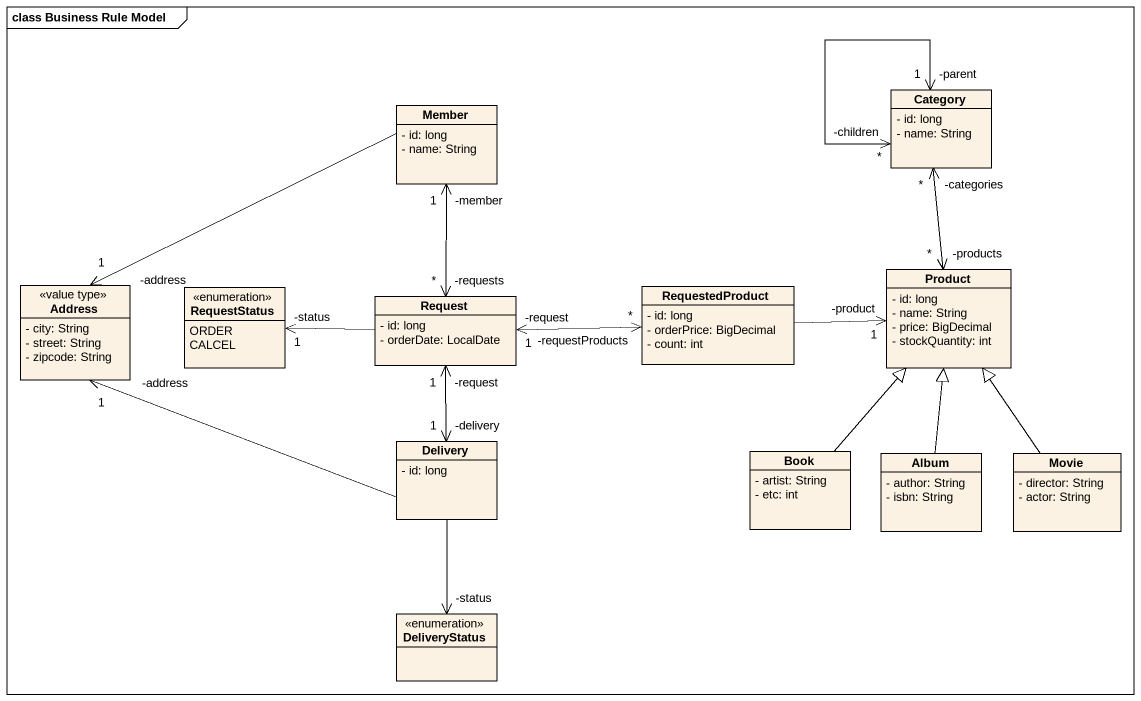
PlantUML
@startuml
mainframe class Business Rule Model
hide circle
hide empty members
skinparam classAttributeIconSize 0
class Category {
  - id: long
  - name: String
}
class Member {
  - id: long
  - name: String
}
class Address <<value type>> {
  - city: String
  - street: String
  - zipcode: String
}
enum RequestStatus {
  ORDER
  CALCEL
}
class Request {
  - id: long
  - orderDate: LocalDate
}
class RequestedProduct {
  - id: long
  - orderPrice: BigDecimal
  - count: int
}
class Product {
  - id: long
  - name: String
  - price: BigDecimal
  - stockQuantity: int
}
class Delivery {
  - id: long
}
class Book {
  - artist: String
  - etc: int
}
class Album {
  - author: String
  - isbn: String
}
class Movie {
  - director: String
  - actor: String
}
enum DeliveryStatus
Category "-parent\n1" <--> "-children\n*" Category
Member -left-> "-address\n1" Address
Member "-member\n1" <--> "-requests\n*" Request
Request -left-> "-status\n1" RequestStatus
Request "-request\n1" <-right-> "-requestProducts\n*" RequestedProduct
Product "-products\n*" <-up-> "-categories\n*" Category
Product "-product\n1" <-left- RequestedProduct
Delivery -left-> "-address\n1" Address
Delivery "-delivery\n1" <-up-> "-request\n1" Request
Delivery --> "-status" DeliveryStatus
Book -up-|> Product
Album -up-|> Product
Movie -up-|> Product
@enduml
